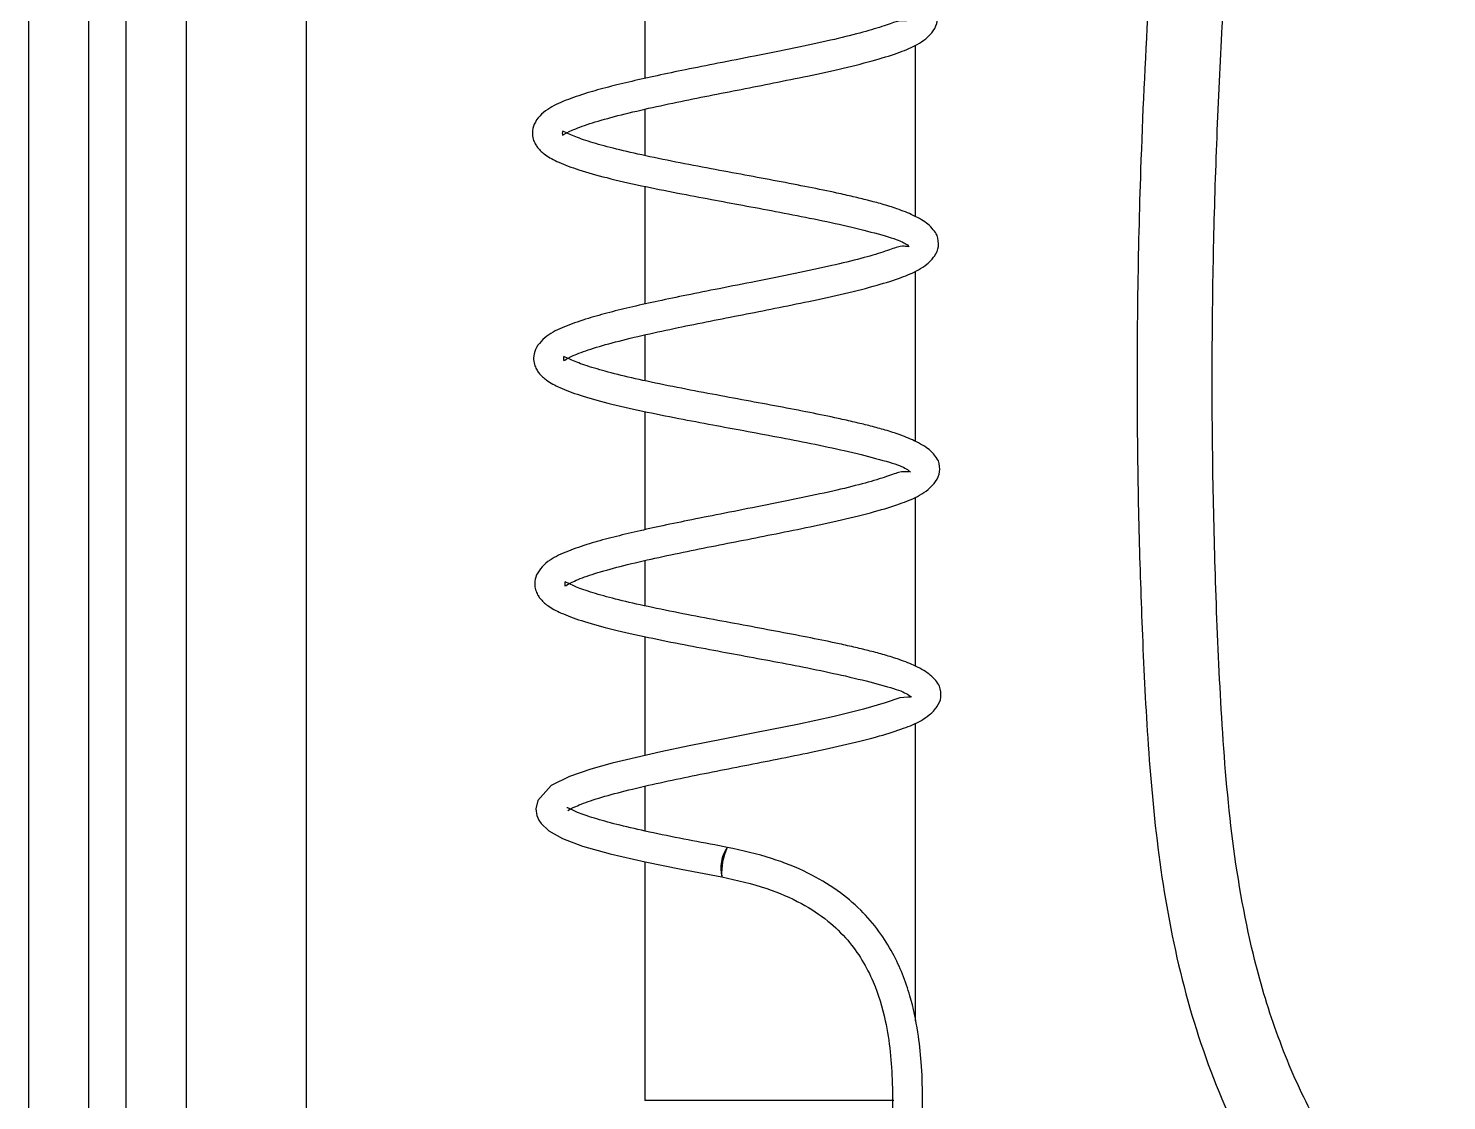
# Model space of a CAD drawing. Extents: x 150 to 4150, y 50 to 2920.
# Drawn here: x 650.8 to 886.6, y 1669.3 to 1847.7 of the extents above; entities that cross this region are included whole.
import ezdxf

# ---------------------------------------------------------------- set-up
doc = ezdxf.new("R2010")
doc.units = 0
doc.header["$LTSCALE"] = 10
doc.linetypes.add('SLD-KATı', pattern=[0])
doc.layers.get('0').update_dxf_attribs({"linetype": 'CONTINUOUS'})

msp = doc.modelspace()

# ---------------------------------------------------------------- linework, layer by layer
at = {"color": 7, "linetype": 'SLD-KATı'}
for p, q in [((650.78, 2138.92), (650.78, 1418.92)), ((697.03, 1472.47), (697.03, 2087.54)), ((667.03, 1473.99), (667.03, 2085.31)), ((660.78, 2071.42), (660.78, 1488.92)), ((753.28, 1858.84), (753.28, 1839.31)), ((798.28, 1816.32), (798.28, 1844.85)), ((753.28, 1834.22), (753.28, 1826.5)), ((753.28, 1821.39), (753.28, 1801.77)), ((798.28, 1778.94), (798.28, 1807.26)), ((753.28, 1796.68), (753.28, 1789.04)), ((753.28, 1783.93), (753.28, 1764.22)), ((798.28, 1741.56), (798.28, 1769.68)), ((753.28, 1759.13), (753.28, 1751.58)), ((753.28, 1746.47), (753.28, 1726.68)), ((798.28, 1682.54), (798.28, 1732.09)), ((753.28, 1721.58), (753.28, 1714.13)), ((753.28, 1709.01), (753.28, 1669.27))]:
    msp.add_line(p, q, dxfattribs=at)
at = {"color": 8, "linetype": 'SLD-KATı'}
for p, q in [((677.03, 2085.92), (677.03, 1473.76)), ((794.69, 1669.27), (753.28, 1669.27))]:
    msp.add_line(p, q, dxfattribs=at)
at = {"color": 7, "linetype": 'SLD-KATı', "flags": 128}
msp.add_lwpolyline([(797.45, 1736.39), (797.03, 1736.4), (795.69, 1736.26), (793.28, 1735.45), (789.63, 1734.39), (784.77, 1733.2), (778.68, 1731.87), (772.15, 1730.56), (766.05, 1729.36), (760.66, 1728.28), (755.93, 1727.29), (747.86, 1725.41), (744.31, 1724.42), (740.78, 1723.2), (737.74, 1721.69), (735.5, 1719.23), (735.18, 1717.82), (735.33, 1716.73), (735.67, 1715.94), (736.06, 1715.35), (737.35, 1714.14), (739.58, 1712.9), (742.93, 1711.63), (747.55, 1710.33), (753.36, 1708.99), (759.36, 1707.77), (766.09, 1706.5), (766.09, 1706.5)], dxfattribs=at)
at = {"color": 7, "linetype": 'SLD-KATı'}
for centre, radius, start, end in [((772.17, 1707.9), 6.25, 145.8574, 192.995), ((775.62, 1707.26), 9.56, 154.3054, 184.6051)]:
    msp.add_arc(centre, radius, start, end, dxfattribs=at)
for points, knots in [([(848.29, 2057.21), (848.46, 2053.56), (848.77, 2046.74), (849.01, 2035.96), (849.06, 2025.69), (848.96, 2015.84), (848.72, 2006.34), (848.37, 1997.03), (847.91, 1987.75), (847.34, 1978.4), (846.69, 1968.96), (845.83, 1957.79), (844.73, 1944.9), (843.42, 1930.52), (842.12, 1916.35), (840.49, 1898.43), (838.65, 1876.74), (836.88, 1851.01), (835.73, 1826.57), (835.18, 1803.99), (835.09, 1784.22), (835.36, 1765.57), (835.96, 1747.49), (836.82, 1729.07), (838.51, 1709.91), (841.95, 1690.48), (847.86, 1671.61), (856.5, 1654.14), (864.23, 1643.95), (867.98, 1639.01)], [0, 0, 0, 0, 0.0410746, 0.0767308, 0.1078042, 0.1350695, 0.1592394, 0.1813424, 0.2024015, 0.2228286, 0.2430222, 0.2633387, 0.2946202, 0.3266917, 0.3594914, 0.3929873, 0.4537424, 0.5158157, 0.5785118, 0.6253434, 0.6690468, 0.7089775, 0.7460353, 0.7851386, 0.8274343, 0.8709375, 0.9146116, 0.9586741, 1, 1, 1, 1]), ([(886.62, 1636.95), (885.5, 1638), (879.34, 1643.82), (871.57, 1654.41), (863.38, 1668.1), (858.1, 1680.56), (853.65, 1695.68), (850.6, 1713.63), (849.05, 1734.03), (848.21, 1753.94), (847.7, 1773.52), (847.58, 1792.54), (847.83, 1811.4), (848.4, 1829.8), (849.29, 1848.3), (850.49, 1867.02), (851.96, 1886.01), (853.56, 1904.34), (855.23, 1922.39), (856.66, 1937.98), (857.87, 1951.82), (858.83, 1963.69), (859.61, 1974.39), (860.19, 1983.71), (860.62, 1991.59), (860.98, 1999.48), (861.24, 2006.86), (861.42, 2014.16), (861.53, 2021.42), (861.55, 2028.64), (861.49, 2035.77), (861.36, 2042.78), (861.13, 2050.31), (860.9, 2055.24), (860.77, 2057.86)], [0, 0, 0, 0, 0.0102255, 0.0563859, 0.086506, 0.1160796, 0.1455751, 0.189918, 0.2341912, 0.2765962, 0.3160994, 0.3584858, 0.3990161, 0.440454, 0.4832007, 0.527654, 0.573317, 0.6189893, 0.6585572, 0.6976371, 0.7231669, 0.7482929, 0.7731762, 0.7910906, 0.8084515, 0.8254454, 0.8453852, 0.8617068, 0.8809279, 0.9035967, 0.9232727, 0.945622, 0.9710456, 1, 1, 1, 1]), ([(801.91, 1813.23), (801.51, 1813.85), (800.76, 1814.99), (798.2, 1816.49), (795.49, 1817.59), (792.84, 1818.42), (790.43, 1819.05), (787.93, 1819.66), (784.71, 1820.39), (780.52, 1821.25), (775.35, 1822.25), (769.87, 1823.26), (764.16, 1824.33), (758.31, 1825.43), (752.76, 1826.59), (747.99, 1827.68), (744.06, 1828.79), (741.25, 1829.77), (739.66, 1830.59), (739.57, 1830.62), (739.57, 1829.89), (739.6, 1829.87), (741.03, 1830.71), (743.97, 1831.81), (748.08, 1832.99), (753.07, 1834.2), (758.44, 1835.35), (763.89, 1836.46), (769.34, 1837.52), (774.89, 1838.62), (780.68, 1839.79), (786.52, 1841.07), (791.66, 1842.37), (795.73, 1843.66), (798.22, 1844.71), (800.15, 1845.96), (801.41, 1847.33), (802.13, 1848.92), (801.85, 1850.1), (801.71, 1850.73)], [0, 0, 0, 0, 0.034776, 0.063975, 0.087759, 0.106246, 0.123302, 0.138936, 0.15556, 0.18215, 0.209676, 0.237087, 0.265609, 0.296117, 0.328094, 0.358313, 0.386727, 0.41647, 0.448674, 0.476524, 0.499034, 0.52418, 0.553012, 0.584112, 0.615831, 0.64766, 0.677481, 0.705414, 0.732725, 0.760187, 0.790048, 0.823908, 0.859514, 0.891212, 0.919464, 0.935641, 0.954508, 0.976034, 1, 1, 1, 1]), ([(796.86, 1848.89), (796.76, 1848.89), (796.54, 1848.89), (795.4, 1848.96), (792.98, 1848), (789.01, 1846.84), (784.14, 1845.66), (778.18, 1844.37), (771.78, 1843.1), (765.65, 1841.89), (760.18, 1840.81), (753.86, 1839.5), (748.28, 1838.21), (743.44, 1836.88), (739.85, 1835.62), (737.01, 1834.34), (734.92, 1832.29), (734.52, 1830.4), (734.66, 1829.35), (735.03, 1828.46), (735.66, 1827.53), (736.83, 1826.49), (738.98, 1825.32), (742.31, 1824.08), (746.91, 1822.79), (752.48, 1821.53), (758.47, 1820.31), (764.19, 1819.24), (769.68, 1818.21), (775.22, 1817.19), (780.92, 1816.08), (786.73, 1814.84), (791.98, 1813.52), (796.08, 1812.32), (796.85, 1811.71), (797.26, 1811.39)], [0, 0, 0, 0, 0.029928, 0.064525, 0.094589, 0.123691, 0.155641, 0.190616, 0.225288, 0.256804, 0.284989, 0.310823, 0.359832, 0.385228, 0.415047, 0.449215, 0.485616, 0.502981, 0.516636, 0.52638, 0.534532, 0.555514, 0.58276, 0.613986, 0.648247, 0.684653, 0.718169, 0.74772, 0.774461, 0.802887, 0.833756, 0.867188, 0.905955, 0.950381, 1, 1, 1, 1]), ([(797.06, 1811.39), (796.96, 1811.39), (796.74, 1811.39), (795.6, 1811.46), (793.18, 1810.5), (789.21, 1809.34), (784.34, 1808.16), (778.38, 1806.87), (771.98, 1805.6), (765.85, 1804.4), (760.38, 1803.31), (754.06, 1802), (748.47, 1800.71), (743.63, 1799.38), (740.05, 1798.12), (737.21, 1796.84), (735.12, 1794.79), (734.72, 1792.9), (734.86, 1791.85), (735.23, 1790.96), (735.86, 1790.03), (737.02, 1788.99), (739.17, 1787.82), (742.51, 1786.58), (747.11, 1785.29), (752.68, 1784.03), (758.66, 1782.81), (764.39, 1781.74), (769.88, 1780.71), (775.42, 1779.69), (781.12, 1778.58), (786.93, 1777.34), (792.18, 1776.02), (796.28, 1774.82), (797.05, 1774.21), (797.46, 1773.89)], [0, 0, 0, 0, 0.029929, 0.064526, 0.094589, 0.123692, 0.155641, 0.190617, 0.225288, 0.256804, 0.28499, 0.310822, 0.359832, 0.385228, 0.415048, 0.449215, 0.485617, 0.502981, 0.516637, 0.526381, 0.534533, 0.555514, 0.58276, 0.613986, 0.648247, 0.684653, 0.718169, 0.74772, 0.774461, 0.802887, 0.833757, 0.867189, 0.905955, 0.950381, 1, 1, 1, 1]), ([(802.11, 1775.73), (801.7, 1776.35), (800.96, 1777.49), (798.4, 1778.99), (795.69, 1780.09), (793.04, 1780.92), (790.63, 1781.56), (788.13, 1782.16), (784.91, 1782.89), (780.72, 1783.75), (775.55, 1784.75), (770.07, 1785.76), (764.36, 1786.83), (758.51, 1787.93), (752.96, 1789.09), (748.19, 1790.18), (744.25, 1791.29), (741.45, 1792.27), (739.86, 1793.1), (739.77, 1793.12), (739.77, 1792.39), (739.8, 1792.37), (741.22, 1793.21), (744.17, 1794.32), (748.27, 1795.49), (753.27, 1796.7), (758.64, 1797.85), (764.09, 1798.96), (769.54, 1800.02), (775.09, 1801.12), (780.88, 1802.29), (786.71, 1803.57), (791.86, 1804.87), (795.92, 1806.16), (798.42, 1807.21), (800.35, 1808.46), (801.6, 1809.83), (802.33, 1811.42), (802.05, 1812.6), (801.91, 1813.23)], [0, 0, 0, 0, 0.034776, 0.063975, 0.087759, 0.106246, 0.123303, 0.138937, 0.155561, 0.18215, 0.209676, 0.237088, 0.26561, 0.296117, 0.328094, 0.358312, 0.386727, 0.41647, 0.448674, 0.476524, 0.499033, 0.524179, 0.553012, 0.584113, 0.615831, 0.64766, 0.67748, 0.705414, 0.732724, 0.760187, 0.790047, 0.823908, 0.859513, 0.891211, 0.919464, 0.935641, 0.954507, 0.976033, 1, 1, 1, 1]), ([(797.26, 1773.89), (797.15, 1773.89), (796.94, 1773.89), (795.8, 1773.97), (793.38, 1773), (789.41, 1771.84), (784.54, 1770.66), (778.58, 1769.37), (772.18, 1768.1), (766.05, 1766.9), (760.57, 1765.81), (754.26, 1764.5), (748.67, 1763.21), (743.83, 1761.88), (740.24, 1760.62), (737.4, 1759.34), (735.31, 1757.29), (734.92, 1755.4), (735.06, 1754.35), (735.42, 1753.46), (736.05, 1752.53), (737.22, 1751.49), (739.37, 1750.32), (742.71, 1749.08), (747.3, 1747.79), (752.88, 1746.53), (758.86, 1745.31), (764.58, 1744.24), (770.08, 1743.21), (775.62, 1742.19), (781.32, 1741.08), (787.13, 1739.84), (792.38, 1738.53), (796.48, 1737.32), (797.25, 1736.71), (797.66, 1736.39)], [0, 0, 0, 0, 0.0299292, 0.0645251, 0.0945888, 0.1236912, 0.1556411, 0.1906166, 0.2252877, 0.2568037, 0.2849893, 0.3108226, 0.3598322, 0.3852279, 0.4150476, 0.4492152, 0.4856167, 0.5029814, 0.5166361, 0.5263806, 0.5345326, 0.5555143, 0.5827603, 0.6139861, 0.6482469, 0.6846528, 0.7181693, 0.7477201, 0.7744612, 0.8028872, 0.8337566, 0.8671884, 0.9059546, 0.9503807, 1, 1, 1, 1]), ([(802.31, 1738.23), (801.9, 1738.85), (801.16, 1739.99), (798.59, 1741.49), (795.88, 1742.59), (793.24, 1743.42), (790.82, 1744.06), (788.33, 1744.66), (785.11, 1745.39), (780.92, 1746.25), (775.75, 1747.25), (770.27, 1748.26), (764.56, 1749.33), (758.71, 1750.44), (753.16, 1751.59), (748.39, 1752.68), (744.45, 1753.79), (741.65, 1754.77), (740.06, 1755.6), (739.97, 1755.62), (739.97, 1754.89), (740, 1754.87), (741.42, 1755.71), (744.37, 1756.82), (748.47, 1757.99), (753.47, 1759.2), (758.84, 1760.35), (764.29, 1761.46), (769.73, 1762.52), (775.29, 1763.62), (781.08, 1764.79), (786.91, 1766.08), (792.06, 1767.37), (796.12, 1768.66), (798.62, 1769.71), (800.54, 1770.96), (801.8, 1772.34), (802.52, 1773.92), (802.25, 1775.1), (802.11, 1775.73)], [0, 0, 0, 0, 0.034776, 0.063975, 0.087759, 0.106246, 0.123302, 0.138936, 0.155561, 0.18215, 0.209676, 0.237087, 0.265609, 0.296117, 0.328094, 0.358313, 0.386727, 0.41647, 0.448674, 0.476524, 0.499034, 0.52418, 0.553012, 0.584112, 0.615831, 0.64766, 0.67748, 0.705414, 0.732724, 0.760187, 0.790047, 0.823908, 0.859514, 0.891212, 0.919464, 0.935641, 0.954508, 0.976033, 1, 1, 1, 1]), ([(740.5, 1717.55), (740.85, 1717.75), (741.61, 1718.19), (744.59, 1719.33), (748.67, 1720.49), (753.67, 1721.71), (759.04, 1722.85), (764.48, 1723.96), (769.93, 1725.02), (775.49, 1726.12), (781.28, 1727.29), (787.11, 1728.58), (792.26, 1729.87), (796.32, 1731.16), (798.82, 1732.21), (800.74, 1733.46), (802, 1734.84), (802.72, 1736.42), (802.45, 1737.61), (802.31, 1738.23)], [0, 0, 0, 0, 0.05602, 0.121699, 0.188685, 0.255904, 0.318881, 0.377873, 0.435548, 0.493545, 0.556607, 0.628117, 0.703311, 0.770252, 0.829917, 0.864082, 0.903926, 0.949386, 1, 1, 1, 1]), ([(767.01, 1711.41), (766.31, 1711.54), (763.6, 1712.05), (758.91, 1712.94), (753.36, 1714.09), (748.59, 1715.18), (744.65, 1716.3), (741.87, 1717.24), (740.41, 1718.07), (740.33, 1718), (740.31, 1717.97)], [0, 0, 0, 0, 0.050881, 0.196757, 0.349661, 0.494156, 0.630024, 0.772246, 0.926237, 1, 1, 1, 1]), ([(802.03, 1525.69), (801.3, 1527.17), (798.99, 1531.82), (796.42, 1539.61), (794.07, 1548.46), (792.61, 1556.24), (791.64, 1563.5), (791.01, 1571.14), (790.72, 1580.06), (790.93, 1590.25), (791.79, 1602.72), (793.39, 1616.61), (795.61, 1631.95), (797.85, 1647.29), (799.24, 1660.01), (799.54, 1669.52), (799.34, 1675.42), (798.73, 1681.04), (797.42, 1687.2), (795.2, 1692.87), (792.25, 1697.58), (789.18, 1701.14), (785.22, 1704.45), (780.24, 1707.37), (774.1, 1709.84), (769.49, 1710.86), (767.01, 1711.41)], [0, 0, 0, 0, 0.024388, 0.076771, 0.120979, 0.159814, 0.193539, 0.228893, 0.27269, 0.324604, 0.378395, 0.455701, 0.528979, 0.604646, 0.681874, 0.7156, 0.743795, 0.768276, 0.79856, 0.836, 0.857203, 0.879932, 0.904696, 0.932247, 0.963589, 1, 1, 1, 1]), ([(766.08, 1706.5), (768.61, 1705.93), (773.2, 1704.9), (779.14, 1702.34), (783.66, 1699.39), (787.99, 1695.21), (791.38, 1689.56), (793.79, 1681.43), (794.75, 1671.04), (794.06, 1657.67), (792.18, 1642.84), (789.91, 1627.63), (787.8, 1612.28), (786.31, 1597.53), (785.7, 1584.01), (785.88, 1572.86), (786.6, 1563.39), (787.79, 1554.52), (789.59, 1545.64), (792.27, 1536.01), (796.27, 1525.55), (800.06, 1517.45), (802.92, 1513.07), (803.35, 1512.4)], [0, 0, 0, 0, 0.035817, 0.065156, 0.089892, 0.111639, 0.150221, 0.182591, 0.232189, 0.297397, 0.371078, 0.442186, 0.513179, 0.588461, 0.650298, 0.703572, 0.745519, 0.784368, 0.830002, 0.873683, 0.925841, 0.988759, 1, 1, 1, 1])]:
    msp.add_open_spline(points, degree=3, knots=knots, dxfattribs=at)

doc.saveas('drawing.dxf')
